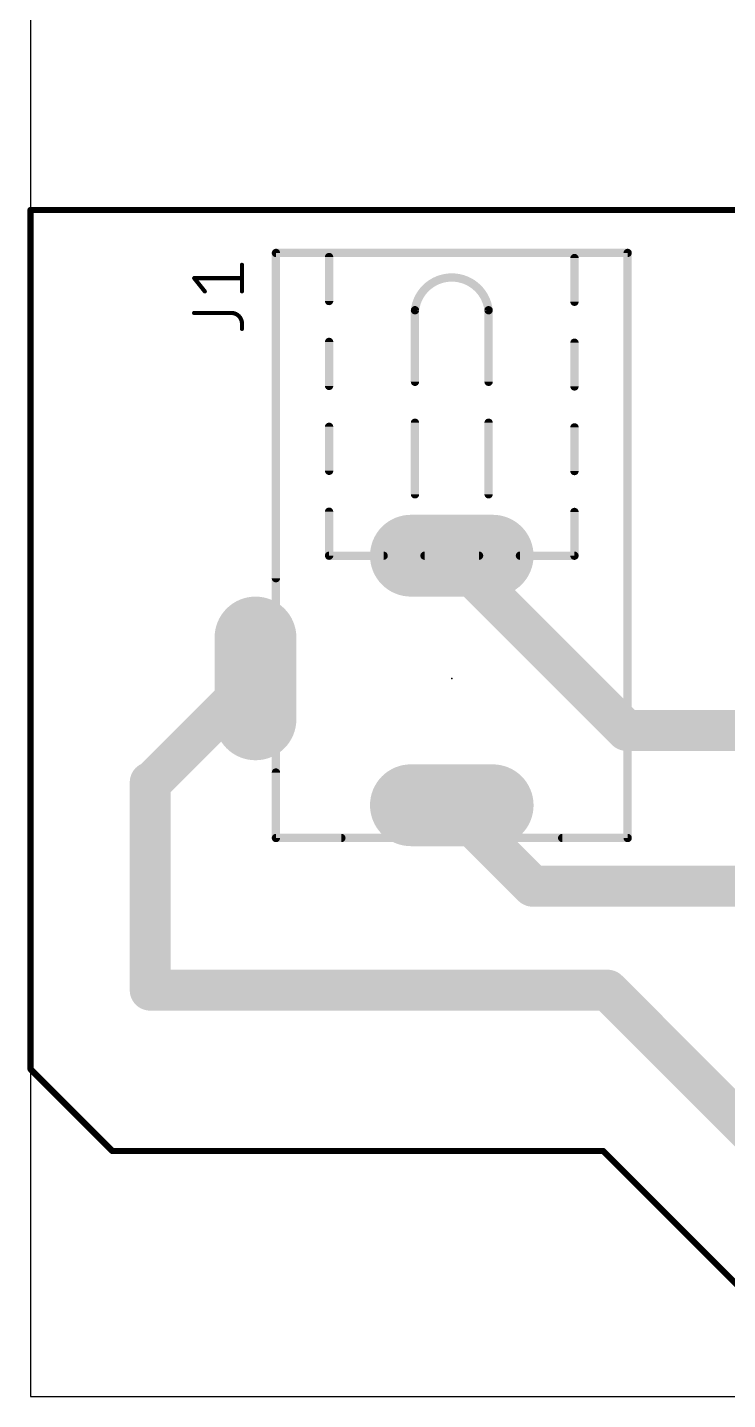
# Model space of a CAD drawing. Extents: x 0 to 132, y 0 to 67.
# Drawn here: x -0.08 to 17.04, y -0.08 to 33.46 of the extents above; entities that cross this region are included whole.
import ezdxf

# ---------------------------------------------------------------- set-up
doc = ezdxf.new("R2010")
doc.units = 0
for name, color, linetype in [('16', 132, 'CONTINUOUS'), ('17', 110, 'CONTINUOUS'), ('20', 31, 'CONTINUOUS'), ('21', 253, 'CONTINUOUS'), ('23', 53, 'CONTINUOUS'), ('25', 253, 'CONTINUOUS'), ('51', 253, 'CONTINUOUS')]:
    doc.layers.add(name, color=color, linetype=linetype)

# ---------------------------------------------------------------- blocks, each defined once
blk = doc.blocks.new('LONGP100')
at = {"const_width": 1}
blk.add_lwpolyline([(-0.5, 0), (0.5, 0)], dxfattribs=at)
at = {"const_width": 0.5}
for points in [[(-0.5, 0.25, 1), (-0.5, -0.25)], [(0.5, -0.25, 1), (0.5, 0.25)]]:
    blk.add_lwpolyline(points, format="xyb", dxfattribs=at)

msp = doc.modelspace()

# ---------------------------------------------------------------- linework, layer by layer
at = {"layer": '16'}
for points, const_width in [([(0, 29), (0, 8)], 0.1524), ([(30, 29), (0, 29)], 0.1524), ([(10.3, 20.55), (14.57, 16.28)], 1), ([(5.5, 17.55), (2.96, 15.01)], 1), ([(14.57, 16.28), (24.27, 16.28)], 1), ([(2.96, 15.01), (2.926, 15.01)], 1), ([(2.926, 15.01), (2.926, 9.93)], 1), ([(10.3, 14.45), (12.28, 12.47)], 1), ([(12.28, 12.47), (25.54, 12.47)], 1), ([(2.926, 9.93), (14.11, 9.93)], 1), ([(14.11, 9.93), (17.92, 6.12)], 1), ([(0, 8), (2, 6)], 0.1524), ([(2, 6), (14, 6)], 0.1524), ([(14, 6), (20, 0)], 0.1524)]:
    msp.add_lwpolyline(points, dxfattribs=dict(at, const_width=const_width))
for points, const_width in [([(0.0381, 29, 1), (-0.0381, 29)], 0.0762), ([(0, 29.0381, 1), (0, 28.9619)], 0.0762), ([(10.4768, 20.7268, 1), (10.1232, 20.3732)], 0.5), ([(5.6768, 17.3732, 1), (5.3232, 17.7268)], 0.5), ([(14.57, 16.53, 1), (14.57, 16.03)], 0.5), ([(14.3932, 16.1032, 1), (14.7468, 16.4568)], 0.5), ([(2.926, 15.26, 1), (2.926, 14.76)], 0.5), ([(3.176, 15.01, 1), (2.676, 15.01)], 0.5), ([(2.7832, 15.1868, 1), (3.1368, 14.8332)], 0.5), ([(2.96, 14.76, 1), (2.96, 15.26)], 0.5), ([(10.4768, 14.6268, 1), (10.1232, 14.2732)], 0.5), ([(12.28, 12.72, 1), (12.28, 12.22)], 0.5), ([(12.1032, 12.2932, 1), (12.4568, 12.6468)], 0.5), ([(2.926, 10.18, 1), (2.926, 9.68)], 0.5), ([(14.2868, 10.1068, 1), (13.9332, 9.7532)], 0.5), ([(14.11, 9.68, 1), (14.11, 10.18)], 0.5), ([(2.676, 9.93, 1), (3.176, 9.93)], 0.5), ([(0.0269, 8.0269, 1), (-0.0269, 7.9731)], 0.0762), ([(-0.0381, 8, 1), (0.0381, 8)], 0.0762), ([(2, 6.0381, 1), (2, 5.9619)], 0.0762), ([(1.9731, 5.9731, 1), (2.0269, 6.0269)], 0.0762), ([(14.0269, 6.0269, 1), (13.9731, 5.9731)], 0.0762), ([(14, 5.9619, 1), (14, 6.0381)], 0.0762)]:
    msp.add_lwpolyline(points, format="xyb", dxfattribs=dict(at, const_width=const_width))
at = {"layer": '20'}
for p, q in [((0, 67), (0, 0)), ((0, 0), (132, 0))]:
    msp.add_line(p, q, dxfattribs=at)
at = {"layer": '21', "const_width": 0.2032}
for points in [[(14.6, 27.95), (6, 27.95)], [(6, 27.95), (6, 20)], [(14.6, 13.65), (14.6, 27.95)], [(6, 15.25), (6, 13.65)], [(6, 13.65), (7.6, 13.65)], [(13, 13.65), (14.6, 13.65)]]:
    msp.add_lwpolyline(points, dxfattribs=at)
at = {"layer": '21', "const_width": 0.1016}
for points in [[(6, 28.0008, 1), (6, 27.8992)], [(6.0508, 27.95, 1), (5.9492, 27.95)], [(14.6508, 27.95, 1), (14.5492, 27.95)], [(14.6, 27.8992, 1), (14.6, 28.0008)], [(5.9492, 20, 1), (6.0508, 20)], [(6.0508, 15.25, 1), (5.9492, 15.25)], [(6, 13.7008, 1), (6, 13.5992)], [(7.6, 13.5992, 1), (7.6, 13.7008)], [(13, 13.7008, 1), (13, 13.5992)], [(14.6, 13.5992, 1), (14.6, 13.7008)], [(5.9492, 13.65, 1), (6.0508, 13.65)], [(14.5492, 13.65, 1), (14.6508, 13.65)]]:
    msp.add_lwpolyline(points, format="xyb", dxfattribs=at)
at = {"layer": '23'}
msp.add_point((10.3, 17.55), dxfattribs=at)
at = {"layer": '25', "const_width": 0.1016}
for points in [[(5.1692, 27.0101), (5.1692, 27.6592)], [(4.2604, 27.0101), (4.0008, 27.3346)], [(4.0008, 27.3346), (5.1692, 27.3346)], [(4.0008, 26.4828), (4.9096, 26.4828)], [(5.1692, 26.2231), (5.1692, 26.0933)]]:
    msp.add_lwpolyline(points, dxfattribs=at)
at = {"layer": '25'}
for points, const_width in [([(5.1946, 27.6592, 1), (5.1438, 27.6592)], 0.0508), ([(4.0206, 27.3505, 1), (3.981, 27.3188)], 0.0508), ([(4.0008, 27.36, 1), (4.0008, 27.3092)], 0.0508), ([(5.1692, 27.3092, 1), (5.1692, 27.36)], 0.0508), ([(4.2406, 26.9942, 1), (4.2803, 27.026)], 0.0508), ([(5.1438, 27.0101, 1), (5.1946, 27.0101)], 0.0508), ([(4.0008, 26.5082, 1), (4.0008, 26.4574)], 0.0508), ([(5.1692, 26.2231, 0.4142), (4.9096, 26.4828)], 0.1016), ([(4.9096, 26.5082, 1), (4.9096, 26.4574)], 0.0508), ([(4.9096, 26.4574, 1), (4.9096, 26.5082)], 0.0508), ([(5.1946, 26.2231, 1), (5.1438, 26.2231)], 0.0508), ([(5.1438, 26.2231, 1), (5.1946, 26.2231)], 0.0508), ([(5.1438, 26.0933, 1), (5.1946, 26.0933)], 0.0508)]:
    msp.add_lwpolyline(points, format="xyb", dxfattribs=dict(at, const_width=const_width))
at = {"layer": '51', "const_width": 0.2032}
for points in [[(6, 27.95), (6, 13.65)], [(7.3, 27.85), (7.3, 26.775)], [(13.3, 27.825), (13.3, 26.7563)], [(9.4, 26.55), (9.4, 24.8)], [(11.2, 26.55), (11.2, 24.8)], [(7.3, 25.775), (7.3, 24.7)], [(13.3, 25.7563), (13.3, 24.6875)], [(9.4, 23.8), (9.4, 22.05)], [(11.2, 23.8), (11.2, 22.05)], [(7.3, 23.7), (7.3, 22.625)], [(13.3, 23.6875), (13.3, 22.6188)], [(7.3, 21.625), (7.3, 20.55)], [(13.3, 21.6188), (13.3, 20.55)], [(7.3, 20.55), (8.6333, 20.55)], [(9.6333, 20.55), (10.9667, 20.55)], [(11.9667, 20.55), (13.3, 20.55)], [(6, 13.65), (14.6, 13.65)]]:
    msp.add_lwpolyline(points, dxfattribs=at)
at = {"layer": '51'}
for points, const_width in [([(6.0508, 27.95, 1), (5.9492, 27.95)], 0.1016), ([(7.3508, 27.85, 1), (7.2492, 27.85)], 0.1016), ([(13.3508, 27.825, 1), (13.2492, 27.825)], 0.1016), ([(11.2, 26.55, 0.8892), (9.4, 26.55)], 0.2032), ([(7.2492, 26.775, 1), (7.3508, 26.775)], 0.1016), ([(9.4508, 26.55, 1), (9.3492, 26.55)], 0.1016), ([(9.3495, 26.5559, 1), (9.4505, 26.5441)], 0.1016), ([(11.2508, 26.55, 1), (11.1492, 26.55)], 0.1016), ([(11.1495, 26.5441, 1), (11.2505, 26.5559)], 0.1016), ([(13.2492, 26.7563, 1), (13.3508, 26.7563)], 0.1016), ([(7.3508, 25.775, 1), (7.2492, 25.775)], 0.1016), ([(13.3508, 25.7563, 1), (13.2492, 25.7563)], 0.1016), ([(9.3492, 24.8, 1), (9.4508, 24.8)], 0.1016), ([(11.1492, 24.8, 1), (11.2508, 24.8)], 0.1016), ([(7.2492, 24.7, 1), (7.3508, 24.7)], 0.1016), ([(13.2492, 24.6875, 1), (13.3508, 24.6875)], 0.1016), ([(9.4508, 23.8, 1), (9.3492, 23.8)], 0.1016), ([(11.2508, 23.8, 1), (11.1492, 23.8)], 0.1016), ([(7.3508, 23.7, 1), (7.2492, 23.7)], 0.1016), ([(13.3508, 23.6875, 1), (13.2492, 23.6875)], 0.1016), ([(7.2492, 22.625, 1), (7.3508, 22.625)], 0.1016), ([(13.2492, 22.6188, 1), (13.3508, 22.6188)], 0.1016), ([(9.3492, 22.05, 1), (9.4508, 22.05)], 0.1016), ([(11.1492, 22.05, 1), (11.2508, 22.05)], 0.1016), ([(7.3508, 21.625, 1), (7.2492, 21.625)], 0.1016), ([(13.3508, 21.6188, 1), (13.2492, 21.6188)], 0.1016), ([(7.3, 20.6008, 1), (7.3, 20.4992)], 0.1016), ([(7.2492, 20.55, 1), (7.3508, 20.55)], 0.1016), ([(8.6333, 20.4992, 1), (8.6333, 20.6008)], 0.1016), ([(9.6333, 20.6008, 1), (9.6333, 20.4992)], 0.1016), ([(10.9667, 20.4992, 1), (10.9667, 20.6008)], 0.1016), ([(11.9667, 20.6008, 1), (11.9667, 20.4992)], 0.1016), ([(13.2492, 20.55, 1), (13.3508, 20.55)], 0.1016), ([(13.3, 20.4992, 1), (13.3, 20.6008)], 0.1016), ([(6, 13.7008, 1), (6, 13.5992)], 0.1016), ([(14.6, 13.5992, 1), (14.6, 13.7008)], 0.1016), ([(5.9492, 13.65, 1), (6.0508, 13.65)], 0.1016)]:
    msp.add_lwpolyline(points, format="xyb", dxfattribs=dict(at, const_width=const_width))

# ---------------------------------------------------------------- block references
at = {"layer": '17', "xscale": 2, "yscale": 2}
for p in [(10.3, 20.55), (10.3, 20.55), (10.3, 14.45), (10.3, 14.45)]:
    msp.add_blockref('LONGP100', p, dxfattribs=at)
at = {"layer": '17', "xscale": 2, "yscale": 2, "rotation": 270}
msp.add_blockref('LONGP100', (5.5, 17.55), dxfattribs=at)
msp.add_blockref('LONGP100', (5.5, 17.55), dxfattribs=at)

doc.saveas('drawing.dxf')
